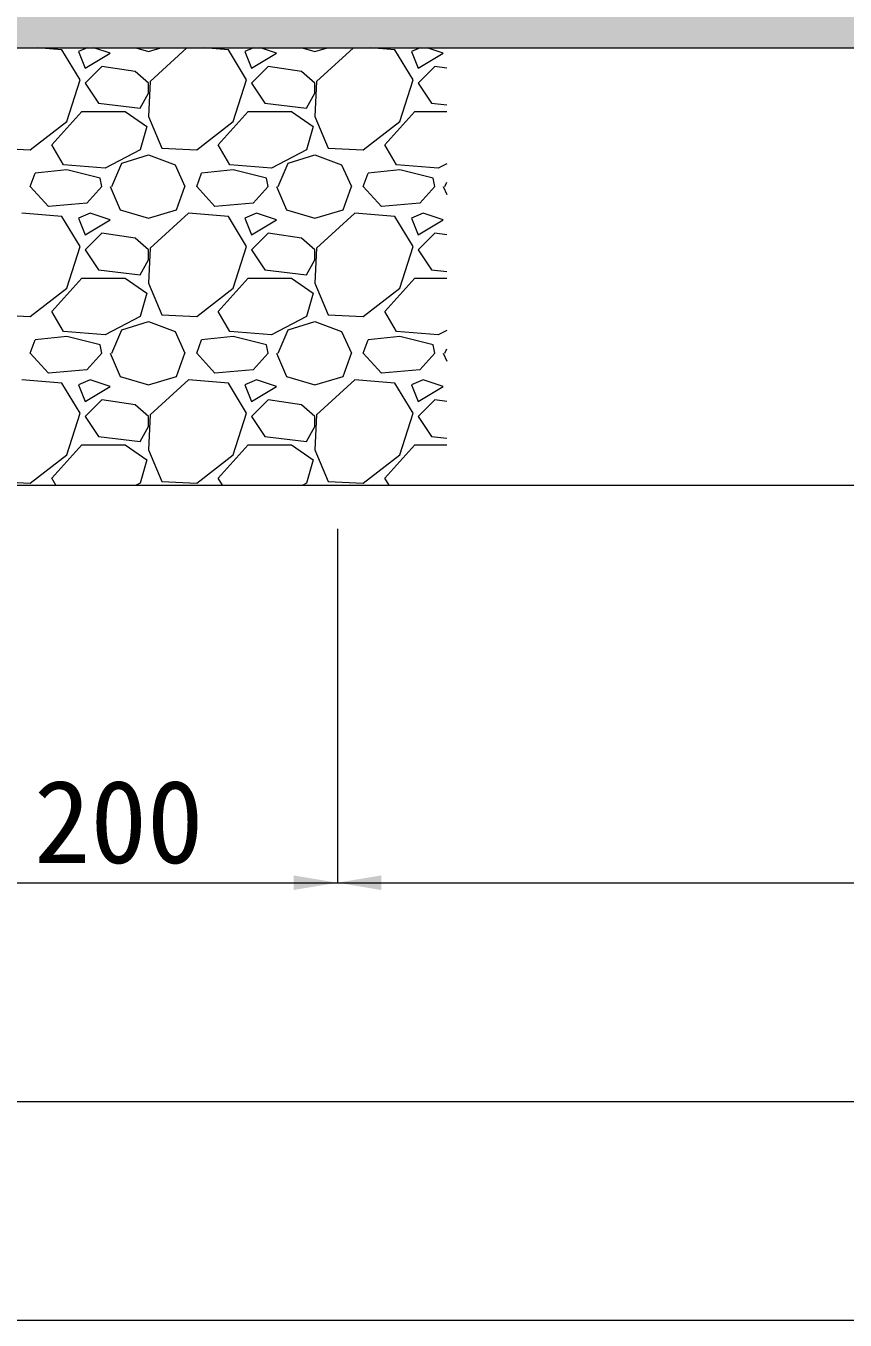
# Model space of a CAD drawing. Units: millimetres at full size; details may follow other scales. Extents: x 77366 to 106166, y -28085 to 6898.
# Drawn here: x 104548 to 104923, y -25354 to -24762 of the extents above; entities that cross this region are included whole.
import ezdxf
from ezdxf.enums import TextEntityAlignment as Align

# ---------------------------------------------------------------- set-up
doc = ezdxf.new("R2010")
doc.units = ezdxf.units.MM
doc.header["$LTSCALE"] = 50
doc.layers.add('モルタル', color=7, linetype='Continuous')
for name, color, linetype, lineweight in [('基礎', 7, 'Continuous', 5), ('寸法線', 7, 'Continuous', 13), ('本体', 2, 'Continuous', 20)]:
    doc.layers.add(name, color=color, linetype=linetype, lineweight=lineweight)
doc.styles.add('ＭＳ ゴシック', font='')
doc.styles.get('ＭＳ ゴシック').set_extended_font_data('MS Gothic')

# ---------------------------------------------------------------- blocks, each defined once
blk = doc.blocks.new('filled_arrow')
at = {"color": 0, "linetype": 'Continuous', "lineweight": -2}
blk.add_solid([(7.5, 1.25), (0, 0), (7.5, -1.25)], dxfattribs=at)

msp = doc.modelspace()

# ---------------------------------------------------------------- hatches: boundary and pattern name
at = {"layer": 'モルタル'}
msp.add_hatch(color=256, dxfattribs=at).paths.add_polyline_path([(105790.8, -24771.94), (105790.8, -24751.94), (104490.8, -24751.94), (104490.8, -24771.94)])

# ---------------------------------------------------------------- linework, layer by layer
at = {"layer": '基礎', "color": 3, "lineweight": 20}
for p, q in [((104390.8, -24771.94), (105890.8, -24771.94)), ((104390.8, -24971.94), (105890.8, -24971.94))]:
    msp.add_line(p, q, dxfattribs=at)
at = {"layer": '基礎'}
for p, q in [((104564.73, -24772.88), (104553.47, -24771.94)), ((104576.31, -24771.94), (104572.35, -24773.64)), ((104586.82, -24774.4), (104579.44, -24771.94)), ((104598.57, -24771.94), (104604.35, -24773.64)), ((104604.35, -24773.64), (104610.13, -24771.94)), ((104622, -24771.94), (104605.11, -24787.35)), ((104640.93, -24772.88), (104629.67, -24771.94)), ((104652.51, -24771.94), (104648.55, -24773.64)), ((104663.02, -24774.4), (104655.64, -24771.94)), ((104674.77, -24771.94), (104680.55, -24773.64)), ((104680.55, -24773.64), (104686.33, -24771.94)), ((104698.2, -24771.94), (104681.31, -24787.35)), ((104717.13, -24772.88), (104705.87, -24771.94)), ((104728.71, -24771.94), (104724.75, -24773.64)), ((104739.22, -24774.4), (104731.84, -24771.94)), ((104573.11, -24786.59), (104564.73, -24772.88)), ((104572.35, -24773.64), (104575.39, -24781.26)), ((104575.39, -24781.26), (104586.82, -24774.4)), ((104649.31, -24786.59), (104640.93, -24772.88)), ((104648.55, -24773.64), (104651.59, -24781.26)), ((104651.59, -24781.26), (104663.02, -24774.4)), ((104725.51, -24786.59), (104717.13, -24772.88)), ((104724.75, -24773.64), (104727.79, -24781.26)), ((104727.79, -24781.26), (104739.22, -24774.4)), ((104583.01, -24780.5), (104575.39, -24788.12)), ((104598.25, -24782.78), (104583.01, -24780.5)), ((104604.35, -24788.12), (104598.25, -24782.78)), ((104659.21, -24780.5), (104651.59, -24788.12)), ((104674.45, -24782.78), (104659.21, -24780.5)), ((104680.55, -24788.12), (104674.45, -24782.78)), ((104735.41, -24780.5), (104727.79, -24788.12)), ((104740.8, -24781.3), (104735.41, -24780.5)), ((104567.01, -24805.64), (104573.11, -24786.59)), ((104575.39, -24788.12), (104581.49, -24797.26)), ((104605.11, -24787.35), (104604.35, -24803.36)), ((104604.35, -24792.69), (104604.35, -24788.12)), ((104643.21, -24805.64), (104649.31, -24786.59)), ((104651.59, -24788.12), (104657.69, -24797.26)), ((104681.31, -24787.35), (104680.55, -24803.36)), ((104680.55, -24792.69), (104680.55, -24788.12)), ((104719.41, -24805.64), (104725.51, -24786.59)), ((104727.79, -24788.12), (104733.89, -24797.26)), ((104600.54, -24799.55), (104604.35, -24792.69)), ((104676.74, -24799.55), (104680.55, -24792.69)), ((104560.15, -24816.31), (104573.87, -24801.07)), ((104573.87, -24801.07), (104593.68, -24801.07)), ((104581.49, -24797.26), (104600.54, -24799.55)), ((104593.68, -24801.07), (104603.59, -24807.93)), ((104636.35, -24816.31), (104650.07, -24801.07)), ((104650.07, -24801.07), (104669.88, -24801.07)), ((104657.69, -24797.26), (104676.74, -24799.55)), ((104669.88, -24801.07), (104679.79, -24807.93)), ((104712.55, -24816.31), (104726.27, -24801.07)), ((104726.27, -24801.07), (104740.8, -24801.07)), ((104733.89, -24797.26), (104740.8, -24798.09)), ((104550.25, -24818.6), (104567.01, -24805.64)), ((104604.35, -24803.36), (104610.45, -24817.83)), ((104626.45, -24818.6), (104643.21, -24805.64)), ((104680.55, -24803.36), (104686.65, -24817.83)), ((104702.65, -24818.6), (104719.41, -24805.64)), ((104603.59, -24807.93), (104600.54, -24818.6)), ((104679.79, -24807.93), (104676.74, -24818.6)), ((104534.25, -24817.83), (104550.25, -24818.6)), ((104565.49, -24825.45), (104560.15, -24816.31)), ((104600.54, -24818.6), (104584.54, -24826.98)), ((104610.45, -24817.83), (104626.45, -24818.6)), ((104641.69, -24825.45), (104636.35, -24816.31)), ((104676.74, -24818.6), (104660.74, -24826.98)), ((104686.65, -24817.83), (104702.65, -24818.6)), ((104717.89, -24825.45), (104712.55, -24816.31)), ((104584.54, -24826.98), (104565.49, -24825.45)), ((104587.59, -24835.36), (104592.16, -24824.69)), ((104592.16, -24824.69), (104604.35, -24820.88)), ((104604.35, -24820.88), (104616.54, -24825.45)), ((104616.54, -24825.45), (104621.11, -24835.36)), ((104660.74, -24826.98), (104641.69, -24825.45)), ((104663.79, -24835.36), (104668.36, -24824.69)), ((104668.36, -24824.69), (104680.55, -24820.88)), ((104680.55, -24820.88), (104692.74, -24825.45)), ((104692.74, -24825.45), (104697.31, -24835.36)), ((104736.94, -24826.98), (104717.89, -24825.45)), ((104740.8, -24824.96), (104736.94, -24826.98)), ((104550.25, -24835.36), (104552.53, -24829.26)), ((104567.01, -24827.74), (104552.53, -24829.26)), ((104582.25, -24831.55), (104567.01, -24827.74)), ((104626.45, -24835.36), (104628.73, -24829.26)), ((104643.21, -24827.74), (104628.73, -24829.26)), ((104658.45, -24831.55), (104643.21, -24827.74)), ((104702.65, -24835.36), (104704.93, -24829.26)), ((104719.41, -24827.74), (104704.93, -24829.26)), ((104734.65, -24831.55), (104719.41, -24827.74)), ((104558.63, -24844.5), (104550.25, -24835.36)), ((104583.01, -24835.36), (104576.16, -24842.98)), ((104583.01, -24835.36), (104582.25, -24831.55)), ((104586.82, -24835.36), (104591.4, -24846.03)), ((104617.3, -24846.03), (104621.11, -24835.36)), ((104634.83, -24844.5), (104626.45, -24835.36)), ((104659.21, -24835.36), (104652.36, -24842.98)), ((104659.21, -24835.36), (104658.45, -24831.55)), ((104663.02, -24835.36), (104667.6, -24846.03)), ((104693.5, -24846.03), (104697.31, -24835.36)), ((104711.03, -24844.5), (104702.65, -24835.36)), ((104735.41, -24835.36), (104728.56, -24842.98)), ((104735.41, -24835.36), (104734.65, -24831.55)), ((104739.22, -24835.36), (104740.8, -24839.03)), ((104739.99, -24835.36), (104740.8, -24833.47)), ((104576.16, -24842.98), (104558.63, -24844.5)), ((104652.36, -24842.98), (104634.83, -24844.5)), ((104728.56, -24842.98), (104711.03, -24844.5)), ((104564.73, -24849.08), (104546.44, -24847.55)), ((104573.11, -24862.79), (104564.73, -24849.08)), ((104577.68, -24847.55), (104572.35, -24849.84)), ((104586.82, -24850.6), (104577.68, -24847.55)), ((104591.4, -24846.03), (104604.35, -24849.84)), ((104604.35, -24849.84), (104617.3, -24846.03)), ((104622.64, -24847.55), (104605.11, -24863.55)), ((104640.93, -24849.08), (104622.64, -24847.55)), ((104649.31, -24862.79), (104640.93, -24849.08)), ((104653.88, -24847.55), (104648.55, -24849.84)), ((104663.02, -24850.6), (104653.88, -24847.55)), ((104667.6, -24846.03), (104680.55, -24849.84)), ((104680.55, -24849.84), (104693.5, -24846.03)), ((104698.84, -24847.55), (104681.31, -24863.55)), ((104717.13, -24849.08), (104698.84, -24847.55)), ((104725.51, -24862.79), (104717.13, -24849.08)), ((104730.08, -24847.55), (104724.75, -24849.84)), ((104739.22, -24850.6), (104730.08, -24847.55)), ((104572.35, -24849.84), (104575.39, -24857.46)), ((104575.39, -24857.46), (104586.82, -24850.6)), ((104648.55, -24849.84), (104651.59, -24857.46)), ((104651.59, -24857.46), (104663.02, -24850.6)), ((104724.75, -24849.84), (104727.79, -24857.46)), ((104727.79, -24857.46), (104739.22, -24850.6)), ((104583.01, -24856.7), (104575.39, -24864.32)), ((104598.25, -24858.98), (104583.01, -24856.7)), ((104604.35, -24864.32), (104598.25, -24858.98)), ((104659.21, -24856.7), (104651.59, -24864.32)), ((104674.45, -24858.98), (104659.21, -24856.7)), ((104680.55, -24864.32), (104674.45, -24858.98)), ((104735.41, -24856.7), (104727.79, -24864.32)), ((104740.8, -24857.5), (104735.41, -24856.7)), ((104567.01, -24881.84), (104573.11, -24862.79)), ((104575.39, -24864.32), (104581.49, -24873.46)), ((104605.11, -24863.55), (104604.35, -24879.56)), ((104604.35, -24868.89), (104604.35, -24864.32)), ((104643.21, -24881.84), (104649.31, -24862.79)), ((104651.59, -24864.32), (104657.69, -24873.46)), ((104681.31, -24863.55), (104680.55, -24879.56)), ((104680.55, -24868.89), (104680.55, -24864.32)), ((104719.41, -24881.84), (104725.51, -24862.79)), ((104727.79, -24864.32), (104733.89, -24873.46)), ((104600.54, -24875.75), (104604.35, -24868.89)), ((104676.74, -24875.75), (104680.55, -24868.89)), ((104560.15, -24892.51), (104573.87, -24877.27)), ((104573.87, -24877.27), (104593.68, -24877.27)), ((104581.49, -24873.46), (104600.54, -24875.75)), ((104593.68, -24877.27), (104603.59, -24884.13)), ((104636.35, -24892.51), (104650.07, -24877.27)), ((104650.07, -24877.27), (104669.88, -24877.27)), ((104657.69, -24873.46), (104676.74, -24875.75)), ((104669.88, -24877.27), (104679.79, -24884.13)), ((104712.55, -24892.51), (104726.27, -24877.27)), ((104726.27, -24877.27), (104740.8, -24877.27)), ((104733.89, -24873.46), (104740.8, -24874.29)), ((104550.25, -24894.8), (104567.01, -24881.84)), ((104603.59, -24884.13), (104600.54, -24894.8)), ((104604.35, -24879.56), (104610.45, -24894.03)), ((104626.45, -24894.8), (104643.21, -24881.84)), ((104679.79, -24884.13), (104676.74, -24894.8)), ((104680.55, -24879.56), (104686.65, -24894.03)), ((104702.65, -24894.8), (104719.41, -24881.84)), ((104534.25, -24894.03), (104550.25, -24894.8)), ((104565.49, -24901.65), (104560.15, -24892.51)), ((104600.54, -24894.8), (104584.54, -24903.18)), ((104610.45, -24894.03), (104626.45, -24894.8)), ((104641.69, -24901.65), (104636.35, -24892.51)), ((104676.74, -24894.8), (104660.74, -24903.18)), ((104686.65, -24894.03), (104702.65, -24894.8)), ((104717.89, -24901.65), (104712.55, -24892.51)), ((104584.54, -24903.18), (104565.49, -24901.65)), ((104587.59, -24911.56), (104592.16, -24900.89)), ((104592.16, -24900.89), (104604.35, -24897.08)), ((104604.35, -24897.08), (104616.54, -24901.65)), ((104616.54, -24901.65), (104621.11, -24911.56)), ((104660.74, -24903.18), (104641.69, -24901.65)), ((104663.79, -24911.56), (104668.36, -24900.89)), ((104668.36, -24900.89), (104680.55, -24897.08)), ((104680.55, -24897.08), (104692.74, -24901.65)), ((104692.74, -24901.65), (104697.31, -24911.56)), ((104736.94, -24903.18), (104717.89, -24901.65)), ((104740.8, -24901.16), (104736.94, -24903.18)), ((104550.25, -24911.56), (104552.53, -24905.46)), ((104567.01, -24903.94), (104552.53, -24905.46)), ((104582.25, -24907.75), (104567.01, -24903.94)), ((104583.01, -24911.56), (104582.25, -24907.75)), ((104626.45, -24911.56), (104628.73, -24905.46)), ((104643.21, -24903.94), (104628.73, -24905.46)), ((104658.45, -24907.75), (104643.21, -24903.94)), ((104659.21, -24911.56), (104658.45, -24907.75)), ((104702.65, -24911.56), (104704.93, -24905.46)), ((104719.41, -24903.94), (104704.93, -24905.46)), ((104734.65, -24907.75), (104719.41, -24903.94)), ((104735.41, -24911.56), (104734.65, -24907.75)), ((104558.63, -24920.7), (104550.25, -24911.56)), ((104583.01, -24911.56), (104576.16, -24919.18)), ((104586.82, -24911.56), (104591.4, -24922.23)), ((104617.3, -24922.23), (104621.11, -24911.56)), ((104634.83, -24920.7), (104626.45, -24911.56)), ((104659.21, -24911.56), (104652.36, -24919.18)), ((104663.02, -24911.56), (104667.6, -24922.23)), ((104693.5, -24922.23), (104697.31, -24911.56)), ((104711.03, -24920.7), (104702.65, -24911.56)), ((104735.41, -24911.56), (104728.56, -24919.18)), ((104739.22, -24911.56), (104740.8, -24915.23)), ((104739.99, -24911.56), (104740.8, -24909.67)), ((104576.16, -24919.18), (104558.63, -24920.7)), ((104652.36, -24919.18), (104634.83, -24920.7)), ((104728.56, -24919.18), (104711.03, -24920.7)), ((104564.73, -24925.28), (104546.44, -24923.75)), ((104573.11, -24938.99), (104564.73, -24925.28)), ((104577.68, -24923.75), (104572.35, -24926.04)), ((104572.35, -24926.04), (104575.39, -24933.66)), ((104586.82, -24926.8), (104577.68, -24923.75)), ((104591.4, -24922.23), (104604.35, -24926.04)), ((104604.35, -24926.04), (104617.3, -24922.23)), ((104622.64, -24923.75), (104605.11, -24939.75)), ((104640.93, -24925.28), (104622.64, -24923.75)), ((104649.31, -24938.99), (104640.93, -24925.28)), ((104653.88, -24923.75), (104648.55, -24926.04)), ((104648.55, -24926.04), (104651.59, -24933.66)), ((104663.02, -24926.8), (104653.88, -24923.75)), ((104667.6, -24922.23), (104680.55, -24926.04)), ((104680.55, -24926.04), (104693.5, -24922.23)), ((104698.84, -24923.75), (104681.31, -24939.75)), ((104717.13, -24925.28), (104698.84, -24923.75)), ((104725.51, -24938.99), (104717.13, -24925.28)), ((104730.08, -24923.75), (104724.75, -24926.04)), ((104724.75, -24926.04), (104727.79, -24933.66)), ((104739.22, -24926.8), (104730.08, -24923.75)), ((104575.39, -24933.66), (104586.82, -24926.8)), ((104651.59, -24933.66), (104663.02, -24926.8)), ((104727.79, -24933.66), (104739.22, -24926.8)), ((104583.01, -24932.9), (104575.39, -24940.52)), ((104598.25, -24935.18), (104583.01, -24932.9)), ((104604.35, -24940.52), (104598.25, -24935.18)), ((104659.21, -24932.9), (104651.59, -24940.52)), ((104674.45, -24935.18), (104659.21, -24932.9)), ((104680.55, -24940.52), (104674.45, -24935.18)), ((104735.41, -24932.9), (104727.79, -24940.52)), ((104740.8, -24933.7), (104735.41, -24932.9)), ((104567.01, -24958.04), (104573.11, -24938.99)), ((104575.39, -24940.52), (104581.49, -24949.66)), ((104605.11, -24939.75), (104604.35, -24955.76)), ((104604.35, -24945.09), (104604.35, -24940.52)), ((104643.21, -24958.04), (104649.31, -24938.99)), ((104651.59, -24940.52), (104657.69, -24949.66)), ((104681.31, -24939.75), (104680.55, -24955.76)), ((104680.55, -24945.09), (104680.55, -24940.52)), ((104719.41, -24958.04), (104725.51, -24938.99)), ((104727.79, -24940.52), (104733.89, -24949.66)), ((104581.49, -24949.66), (104600.54, -24951.95)), ((104600.54, -24951.95), (104604.35, -24945.09)), ((104657.69, -24949.66), (104676.74, -24951.95)), ((104676.74, -24951.95), (104680.55, -24945.09)), ((104733.89, -24949.66), (104740.8, -24950.49)), ((104560.15, -24968.71), (104573.87, -24953.47)), ((104573.87, -24953.47), (104593.68, -24953.47)), ((104593.68, -24953.47), (104603.59, -24960.33)), ((104604.35, -24955.76), (104610.45, -24970.23)), ((104636.35, -24968.71), (104650.07, -24953.47)), ((104650.07, -24953.47), (104669.88, -24953.47)), ((104669.88, -24953.47), (104679.79, -24960.33)), ((104680.55, -24955.76), (104686.65, -24970.23)), ((104712.55, -24968.71), (104726.27, -24953.47)), ((104726.27, -24953.47), (104740.8, -24953.47)), ((104550.25, -24971), (104567.01, -24958.04)), ((104603.59, -24960.33), (104600.54, -24971)), ((104626.45, -24971), (104643.21, -24958.04)), ((104679.79, -24960.33), (104676.74, -24971)), ((104702.65, -24971), (104719.41, -24958.04)), ((104534.25, -24970.23), (104550.25, -24971)), ((104562.04, -24971.94), (104560.15, -24968.71)), ((104600.54, -24971), (104598.74, -24971.94)), ((104610.45, -24970.23), (104626.45, -24971)), ((104638.24, -24971.94), (104636.35, -24968.71)), ((104676.74, -24971), (104674.94, -24971.94)), ((104686.65, -24970.23), (104702.65, -24971)), ((104714.44, -24971.94), (104712.55, -24968.71))]:
    msp.add_line(p, q, dxfattribs=at)
at = {"layer": '寸法線'}
for p, q in [((104690.8, -24991.94), (104690.8, -25153.73)), ((104690.8, -24991.94), (104690.8, -25153.73)), ((104490.8, -25153.73), (104690.8, -25153.73)), ((104690.8, -25153.73), (105590.8, -25153.73)), ((104490.8, -25253.73), (105790.8, -25253.73)), ((104390.8, -25353.73), (105890.8, -25353.73))]:
    msp.add_line(p, q, dxfattribs=at)
at = {"layer": '本体'}
msp.add_line((104640.8, -24771.94), (105640.8, -24771.94), dxfattribs=at)

# ---------------------------------------------------------------- block references
at = {"layer": '寸法線', "xscale": 2.67, "yscale": 2.67, "rotation": 180}
msp.add_blockref('filled_arrow', (104690.8, -25153.73), dxfattribs=at)
at = {"layer": '寸法線', "xscale": 2.67, "yscale": 2.67}
msp.add_blockref('filled_arrow', (104690.8, -25153.73), dxfattribs=at)

# ---------------------------------------------------------------- texts
at = {"layer": '寸法線', "style": 'ＭＳ ゴシック'}
msp.add_text('200', height=37.98, dxfattribs=at).set_placement((104590.8, -25125.73), align=Align.MIDDLE_CENTER)

doc.saveas('drawing.dxf')
